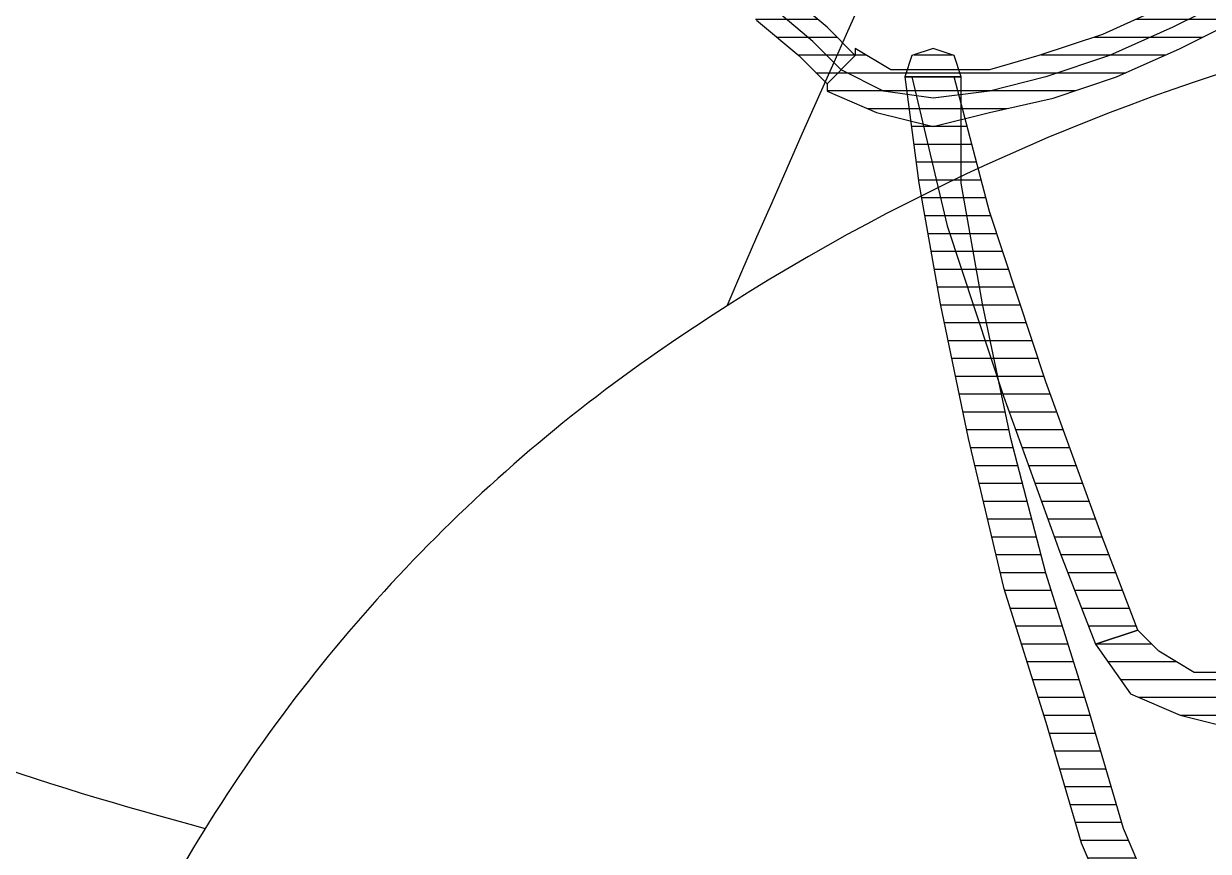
# Model space of a CAD drawing. Header units: millimetres. Extents: x 33350 to 35310, y -217097 to -211540.
# Drawn here: x 34445.66 to 34453.96, y -214538.36 to -214532.56 of the extents above; entities that cross this region are included whole.
import ezdxf

# ---------------------------------------------------------------- set-up
doc = ezdxf.new("R2010")
doc.units = ezdxf.units.MM
doc.header["$LTSCALE"] = 60
doc.header["$MEASUREMENT"] = 0
pattern_1 = [(360, (-5108.51305, -673.59423), (1e-16, 0.125), [25])]

# ---------------------------------------------------------------- blocks, each defined once
blk = doc.blocks.new('by')
at = {"ltscale": 30}
h = blk.add_hatch(dxfattribs=at)
h.set_pattern_fill('DC_LINES', color=256, scale=0.1, style=0)
h.set_pattern_definition(pattern_1)
edge = h.paths.add_edge_path(flags=0)
edge.add_line((6397.6872, 2233.0524), (6397.3405, 2233.0524))
edge.add_line((6397.3405, 2233.0524), (6397.4392, 2233.7976))
edge.add_line((6397.4392, 2233.7976), (6397.5876, 2234.642))
edge.add_line((6397.5876, 2234.642), (6397.7859, 2235.5858))
edge.add_line((6397.7859, 2235.5858), (6398.0329, 2236.629))
edge.add_line((6398.0329, 2236.629), (6398.3298, 2237.5728))
edge.add_line((6398.3298, 2237.5728), (6398.5779, 2238.4173))
edge.add_line((6398.5779, 2238.4173), (6398.8738, 2239.1127))
edge.add_line((6398.8738, 2239.1127), (6399.072, 2239.6095))
edge.add_line((6399.072, 2239.6095), (6399.3689, 2239.5101))
edge.add_line((6399.3689, 2239.5101), (6399.1706, 2239.0133))
edge.add_line((6399.1706, 2239.0133), (6398.8738, 2238.3179))
edge.add_line((6398.8738, 2238.3179), (6398.6267, 2237.4735))
edge.add_line((6398.6267, 2237.4735), (6398.3298, 2236.5296))
edge.add_line((6398.3298, 2236.5296), (6398.0827, 2235.5858))
edge.add_line((6398.0827, 2235.5858), (6397.8845, 2234.642))
edge.add_line((6397.8845, 2234.642), (6397.7361, 2233.7976))
edge.add_line((6397.7361, 2233.7976), (6397.7361, 2233.0524))
edge.add_line((6397.7361, 2233.0524), (6397.3904, 2233.0524))
edge.add_line((6397.3904, 2233.0524), (6397.7361, 2233.0524))
edge.add_line((6397.7361, 2233.0524), (6397.6872, 2232.9034))
edge.add_line((6397.6872, 2232.9034), (6397.5388, 2232.8537))
edge.add_line((6397.5388, 2232.8537), (6397.3904, 2232.9034))
edge.add_line((6397.3904, 2232.9034), (6397.3405, 2233.0524))
h = blk.add_hatch(dxfattribs=at)
h.set_pattern_fill('DC_LINES', color=256, scale=0.1, style=0)
h.set_pattern_definition(pattern_1)
edge = h.paths.add_edge_path(flags=0)
edge.add_line((6397.3405, 2233.0524), (6397.4392, 2233.7976))
edge.add_line((6397.4392, 2233.7976), (6397.5876, 2234.642))
edge.add_line((6397.5876, 2234.642), (6397.7859, 2235.5858))
edge.add_line((6397.7859, 2235.5858), (6398.0329, 2236.629))
edge.add_line((6398.0329, 2236.629), (6398.3298, 2237.5728))
edge.add_line((6398.3298, 2237.5728), (6398.5779, 2238.4173))
edge.add_line((6398.5779, 2238.4173), (6398.8738, 2239.1127))
edge.add_line((6398.8738, 2239.1127), (6399.072, 2239.6095))
edge.add_line((6399.072, 2239.6095), (6399.3689, 2239.5101))
edge.add_line((6399.3689, 2239.5101), (6399.1706, 2239.0133))
edge.add_line((6399.1706, 2239.0133), (6398.8738, 2238.3179))
edge.add_line((6398.8738, 2238.3179), (6398.6267, 2237.4735))
edge.add_line((6398.6267, 2237.4735), (6398.3298, 2236.5296))
edge.add_line((6398.3298, 2236.5296), (6398.0827, 2235.5858))
edge.add_line((6398.0827, 2235.5858), (6397.8845, 2234.642))
edge.add_line((6397.8845, 2234.642), (6397.7361, 2233.7976))
edge.add_line((6397.7361, 2233.7976), (6397.7361, 2233.0524))
h = blk.add_hatch(dxfattribs=at)
h.set_pattern_fill('DC_LINES', color=256, scale=0.1, style=0)
h.set_pattern_definition(pattern_1)
edge = h.paths.add_edge_path(flags=0)
edge.add_line((6399.8142, 2237.2251), (6399.6657, 2237.2251))
edge.add_line((6399.6657, 2237.2251), (6399.3689, 2237.2251))
edge.add_line((6399.3689, 2237.2251), (6399.1218, 2237.0761))
edge.add_line((6399.1218, 2237.0761), (6398.9734, 2236.927))
edge.add_line((6398.9734, 2236.927), (6398.6765, 2237.0264))
edge.add_line((6398.6765, 2237.0264), (6398.9236, 2237.3741))
edge.add_line((6398.9236, 2237.3741), (6399.2702, 2237.5231))
edge.add_line((6399.2702, 2237.5231), (6399.6657, 2237.6225))
edge.add_line((6399.6657, 2237.6225), (6400.0124, 2237.5231))
h = blk.add_hatch(dxfattribs=at)
h.set_pattern_fill('DC_LINES', color=256, scale=0.1, style=0)
h.set_pattern_definition(pattern_1)
edge = h.paths.add_edge_path(flags=0)
edge.add_line((6398.9734, 2236.927), (6398.7263, 2236.2813))
edge.add_line((6398.7263, 2236.2813), (6398.3298, 2235.1884))
edge.add_line((6398.3298, 2235.1884), (6397.9343, 2233.9962))
edge.add_line((6397.9343, 2233.9962), (6397.6872, 2233.0524))
edge.add_line((6397.6872, 2233.0524), (6397.3904, 2233.0524))
edge.add_line((6397.3904, 2233.0524), (6397.6374, 2234.0956))
edge.add_line((6397.6374, 2234.0956), (6398.0329, 2235.2877))
edge.add_line((6398.0329, 2235.2877), (6398.4284, 2236.3806))
edge.add_line((6398.4284, 2236.3806), (6398.6765, 2237.0264))
h = blk.add_hatch(dxfattribs=at)
h.set_pattern_fill('DC_LINES', color=256, scale=0.1, style=0)
h.set_pattern_definition(pattern_1)
edge = h.paths.add_edge_path(flags=0)
edge.add_line((6396.7966, 2233.1021), (6396.7966, 2233.1518))
edge.add_line((6396.7966, 2233.1518), (6397.1423, 2233.3008))
edge.add_line((6397.1423, 2233.3008), (6397.5388, 2233.4002))
edge.add_line((6397.5388, 2233.4002), (6397.9343, 2233.3008))
edge.add_line((6397.9343, 2233.3008), (6398.3796, 2233.2014))
edge.add_line((6398.3796, 2233.2014), (6398.8249, 2233.0524))
edge.add_line((6398.8249, 2233.0524), (6399.2702, 2232.8537))
edge.add_line((6399.2702, 2232.8537), (6399.6657, 2232.655))
edge.add_line((6399.6657, 2232.655), (6400.0613, 2232.4563))
edge.add_line((6400.0613, 2232.4563), (6399.9626, 2232.1583))
edge.add_line((6399.9626, 2232.1583), (6399.5671, 2232.357))
edge.add_line((6399.5671, 2232.357), (6399.1706, 2232.5557))
edge.add_line((6399.1706, 2232.5557), (6398.7263, 2232.7544))
edge.add_line((6398.7263, 2232.7544), (6398.281, 2232.9034))
edge.add_line((6398.281, 2232.9034), (6397.9343, 2233.0028))
edge.add_line((6397.9343, 2233.0028), (6397.5388, 2233.0028))
edge.add_line((6397.5388, 2233.0028), (6397.2419, 2233.0028))
edge.add_line((6397.2419, 2233.0028), (6396.9939, 2232.8537))
edge.add_line((6396.9939, 2232.8537), (6396.9939, 2232.9034))
h = blk.add_hatch(dxfattribs=at)
h.set_pattern_fill('DC_LINES', color=256, scale=0.1, style=0)
h.set_pattern_definition(pattern_1)
edge = h.paths.add_edge_path(flags=0)
edge.add_line((6394.3718, 2231.1151), (6394.3718, 2231.4628))
edge.add_line((6394.3718, 2231.4628), (6394.6687, 2231.4628))
edge.add_line((6394.6687, 2231.4628), (6395.0642, 2231.6119))
edge.add_line((6395.0642, 2231.6119), (6395.362, 2231.8602))
edge.add_line((6395.362, 2231.8602), (6395.7077, 2232.1086))
edge.add_line((6395.7077, 2232.1086), (6396.0046, 2232.357))
edge.add_line((6396.0046, 2232.357), (6396.3015, 2232.655))
edge.add_line((6396.3015, 2232.655), (6396.5984, 2232.9034))
edge.add_line((6396.5984, 2232.9034), (6396.7966, 2233.1021))
edge.add_line((6396.7966, 2233.1021), (6396.9939, 2232.9034))
edge.add_line((6396.9939, 2232.9034), (6396.7966, 2232.7047))
edge.add_line((6396.7966, 2232.7047), (6396.4997, 2232.4563))
edge.add_line((6396.4997, 2232.4563), (6396.2029, 2232.1583))
edge.add_line((6396.2029, 2232.1583), (6395.906, 2231.8106))
edge.add_line((6395.906, 2231.8106), (6395.5593, 2231.5622))
edge.add_line((6395.5593, 2231.5622), (6395.1638, 2231.3139))
edge.add_line((6395.1638, 2231.3139), (6394.7673, 2231.1648))
edge.add_line((6394.7673, 2231.1648), (6394.3718, 2231.0655))
edge.add_line((6394.3718, 2231.0655), (6394.3718, 2231.4132))
edge.add_line((6394.3718, 2231.4132), (6394.3718, 2231.0655))
edge.add_line((6394.3718, 2231.0655), (6394.2234, 2231.1151))
edge.add_line((6394.2234, 2231.1151), (6394.1745, 2231.2642))
edge.add_line((6394.1745, 2231.2642), (6394.2234, 2231.4132))
edge.add_line((6394.2234, 2231.4132), (6394.3718, 2231.4628))
for p, q in [((6398.5779, 2238.4173, -4.5045), (6398.8738, 2239.1127, -4.5045)), ((6398.5779, 2238.4173, -4.5045), (6398.8738, 2239.1127, -4.5045)), ((6399.1706, 2239.0133, -4.5045), (6398.8738, 2238.3179, -4.5045)), ((6399.1706, 2239.0133, -4.5045), (6398.8738, 2238.3179, -4.5045)), ((6398.3298, 2237.5728, -4.5045), (6398.5779, 2238.4173, -4.5045)), ((6398.3298, 2237.5728, -4.5045), (6398.5779, 2238.4173, -4.5045)), ((6398.8738, 2238.3179, -4.5045), (6398.6267, 2237.4735, -4.5045)), ((6398.8738, 2238.3179, -4.5045), (6398.6267, 2237.4735, -4.5045)), ((6398.0329, 2236.629, -4.5045), (6398.3298, 2237.5728, -4.5045)), ((6398.0329, 2236.629, -4.5045), (6398.3298, 2237.5728, -4.5045)), ((6399.2702, 2237.5231, -4.5045), (6399.6657, 2237.6225, -4.5045)), ((6398.6267, 2237.4735, -4.5045), (6398.3298, 2236.5296, -4.5045)), ((6398.6267, 2237.4735, -4.5045), (6398.3298, 2236.5296, -4.5045)), ((6398.9236, 2237.3741, -4.5045), (6399.2702, 2237.5231, -4.5045)), ((6398.6765, 2237.0264, -4.5045), (6398.9236, 2237.3741, -4.5045)), ((6399.3689, 2237.2251, -4.5045), (6399.1218, 2237.0761, -4.5045)), ((6399.6657, 2237.2251, -4.5045), (6399.3689, 2237.2251, -4.5045)), ((6399.1218, 2237.0761, -4.5045), (6398.9734, 2236.927, -4.5045)), ((6398.4284, 2236.3806, -4.5045), (6398.6765, 2237.0264, -4.5045)), ((6398.6765, 2237.0264, -4.5045), (6398.6765, 2237.0264, -4.5045)), ((6398.6765, 2237.0264, -4.5045), (6398.9734, 2236.927, -4.5045)), ((6398.9734, 2236.927, -4.5045), (6398.6765, 2237.0264, -4.5045)), ((6398.9734, 2236.927, -4.5045), (6398.7263, 2236.2813, -4.5045)), ((6398.9734, 2236.927, -4.5045), (6398.9734, 2236.927, -4.5045)), ((6398.9734, 2236.927, -4.5045), (6398.9734, 2236.927, -4.5045)), ((6397.7859, 2235.5858, -4.5045), (6398.0329, 2236.629, -4.5045)), ((6397.7859, 2235.5858, -4.5045), (6398.0329, 2236.629, -4.5045)), ((6398.3298, 2236.5296, -4.5045), (6398.0827, 2235.5858, -4.5045)), ((6398.3298, 2236.5296, -4.5045), (6398.0827, 2235.5858, -4.5045)), ((6398.0329, 2235.2877, -4.5045), (6398.4284, 2236.3806, -4.5045)), ((6398.7263, 2236.2813, -4.5045), (6398.3298, 2235.1884, -4.5045)), ((6397.5876, 2234.642, -4.5045), (6397.7859, 2235.5858, -4.5045)), ((6397.5876, 2234.642, -4.5045), (6397.7859, 2235.5858, -4.5045)), ((6398.0827, 2235.5858, -4.5045), (6397.8845, 2234.642, -4.5045)), ((6398.0827, 2235.5858, -4.5045), (6397.8845, 2234.642, -4.5045)), ((6397.6374, 2234.0956, -4.5045), (6398.0329, 2235.2877, -4.5045)), ((6398.3298, 2235.1884, -4.5045), (6397.9343, 2233.9962, -4.5045)), ((6397.4392, 2233.7976, -4.5045), (6397.5876, 2234.642, -4.5045)), ((6397.4392, 2233.7976, -4.5045), (6397.5876, 2234.642, -4.5045)), ((6397.8845, 2234.642, -4.5045), (6397.7361, 2233.7976, -4.5045)), ((6397.8845, 2234.642, -4.5045), (6397.7361, 2233.7976, -4.5045)), ((6397.3904, 2233.0524, -4.5045), (6397.6374, 2234.0956, -4.5045)), ((6397.9343, 2233.9962, -4.5045), (6397.6872, 2233.0524, -4.5045)), ((6397.3405, 2233.0524, -4.5045), (6397.4392, 2233.7976, -4.5045)), ((6397.3405, 2233.0524, -4.5045), (6397.4392, 2233.7976, -4.5045)), ((6397.7361, 2233.7976, -4.5045), (6397.7361, 2233.0524, -4.5045)), ((6397.7361, 2233.7976, -4.5045), (6397.7361, 2233.0524, -4.5045)), ((6397.1423, 2233.3008, -4.5045), (6397.5388, 2233.4002, -4.5045)), ((6397.5388, 2233.4002, -4.5045), (6397.9343, 2233.3008, -4.5045)), ((6396.7966, 2233.1518, -4.5045), (6397.1423, 2233.3008, -4.5045)), ((6397.9343, 2233.3008, -4.5045), (6398.3796, 2233.2014, -4.5045)), ((6397.5388, 2233.2014, -4.5045), (6397.1921, 2233.1518, -4.5045)), ((6397.9343, 2233.1518, -4.5045), (6397.5388, 2233.2014, -4.5045)), ((6398.3796, 2233.2014, -4.5045), (6398.8249, 2233.0524, -4.5045)), ((6396.5984, 2232.9034, -4.5045), (6396.7966, 2233.1021, -4.5045)), ((6396.7966, 2233.1021, -4.5045), (6396.7966, 2233.1518, -4.5045)), ((6396.9939, 2232.9034, -4.5045), (6396.7966, 2233.1021, -4.5045)), ((6396.7966, 2233.1021, -4.5045), (6396.7966, 2233.1021, -4.5045)), ((6396.7966, 2233.1021, -4.5045), (6396.9939, 2232.9034, -4.5045)), ((6397.1921, 2233.1518, -4.5045), (6396.8952, 2233.0028, -4.5045)), ((6398.3298, 2233.0524, -4.5045), (6397.9343, 2233.1518, -4.5045)), ((6396.8952, 2233.0028, -4.5045), (6396.697, 2232.8041, -4.5045)), ((6397.2419, 2233.0028, -4.5045), (6396.9939, 2232.8537, -4.5045)), ((6397.5388, 2233.0028, -4.5045), (6397.2419, 2233.0028, -4.5045)), ((6397.6872, 2233.0524, -4.5045), (6397.3405, 2233.0524, -4.5045)), ((6397.3904, 2232.9034, -4.5045), (6397.3405, 2233.0524, -4.5045)), ((6397.3405, 2233.0524, -4.5045), (6397.6872, 2233.0524, -4.5045)), ((6397.3405, 2233.0524, -4.5045), (6397.3405, 2233.0524, -4.5045)), ((6397.7361, 2233.0524, -4.5045), (6397.3405, 2233.0524, -4.5045)), ((6397.3405, 2233.0524, -4.5045), (6397.3405, 2233.0524, -4.5045)), ((6397.7361, 2233.0524, -4.5045), (6397.3904, 2233.0524, -4.5045)), ((6397.3904, 2233.0524, -4.5045), (6397.7361, 2233.0524, -4.5045)), ((6397.6872, 2233.0524, -4.5045), (6397.3904, 2233.0524, -4.5045)), ((6397.9343, 2233.0028, -4.5045), (6397.5388, 2233.0028, -4.5045)), ((6397.7361, 2233.0524, -4.5045), (6397.6872, 2232.9034, -4.5045)), ((6397.6872, 2233.0524, -4.5045), (6397.6872, 2233.0524, -4.5045)), ((6397.7361, 2233.0524, -4.5045), (6397.7361, 2233.0524, -4.5045)), ((6398.281, 2232.9034, -4.5045), (6397.9343, 2233.0028, -4.5045)), ((6398.7751, 2232.9034, -4.5045), (6398.3298, 2233.0524, -4.5045)), ((6398.8249, 2233.0524, -4.5045), (6399.2702, 2232.8537, -4.5045)), ((6396.3015, 2232.655, -4.5045), (6396.5984, 2232.9034, -4.5045)), ((6396.9939, 2232.9034, -4.5045), (6396.7966, 2232.7047, -4.5045)), ((6396.9939, 2232.8537, -4.5045), (6396.9939, 2232.9034, -4.5045)), ((6397.5388, 2232.8537, -4.5045), (6397.3904, 2232.9034, -4.5045)), ((6397.6872, 2232.9034, -4.5045), (6397.5388, 2232.8537, -4.5045)), ((6398.7263, 2232.7544, -4.5045), (6398.281, 2232.9034, -4.5045)), ((6399.2204, 2232.7047, -4.5045), (6398.7751, 2232.9034, -4.5045)), ((6399.2702, 2232.8537, -4.5045), (6399.6657, 2232.655, -4.5045)), ((6396.697, 2232.8041, -4.5045), (6396.4001, 2232.5557, -4.5045)), ((6399.1706, 2232.5557, -4.5045), (6398.7263, 2232.7544, -4.5045)), ((6396.7966, 2232.7047, -4.5045), (6396.4997, 2232.4563, -4.5045)), ((6399.6159, 2232.506, -4.5045), (6399.2204, 2232.7047, -4.5045))]:
    blk.add_line(p, q, dxfattribs=at)
blk = doc.blocks.new('insan')
at = {"color": 7, "extrusion": (0, 0, -1)}
blk.add_lwpolyline([(-6488.2263, 3141.859, 0.0182), (-6488.2106, 3141.4284, 0.132444), (-6487.2535, 3137.6851, 0.106688), (-6484.0876, 3134.1207, 0.083199), (-6479.6352, 3131.8816, 0.071851), (-6473.9448, 3130.9837, 0.071851), (-6468.2329, 3131.7329, 0.083199), (-6463.7236, 3133.8552, 0.106688), (-6460.4659, 3137.3359, 0.132444), (-6459.4116, 3141.053, 0.027194), (-6459.4449, 3141.859, 0.106688)], format="xyb", dxfattribs=at)
for centre, radius, start, end in [((-6466.7539, 3113.7834), 24.2145, 58.07999, 75.16547), ((-6645.1191, 3212.0518), 197.2148, 331.650486, 336.538007)]:
    blk.add_arc(centre, radius, start, end, dxfattribs=at)

msp = doc.modelspace()

# ---------------------------------------------------------------- block references
at = {"xscale": -1, "rotation": 180}
for name, p in [('by', (28054.4934, -212299.8823, 4.5045)), ('insan', (27986.3766, -211401.0079))]:
    msp.add_blockref(name, p, dxfattribs=at)

doc.saveas('drawing.dxf')
